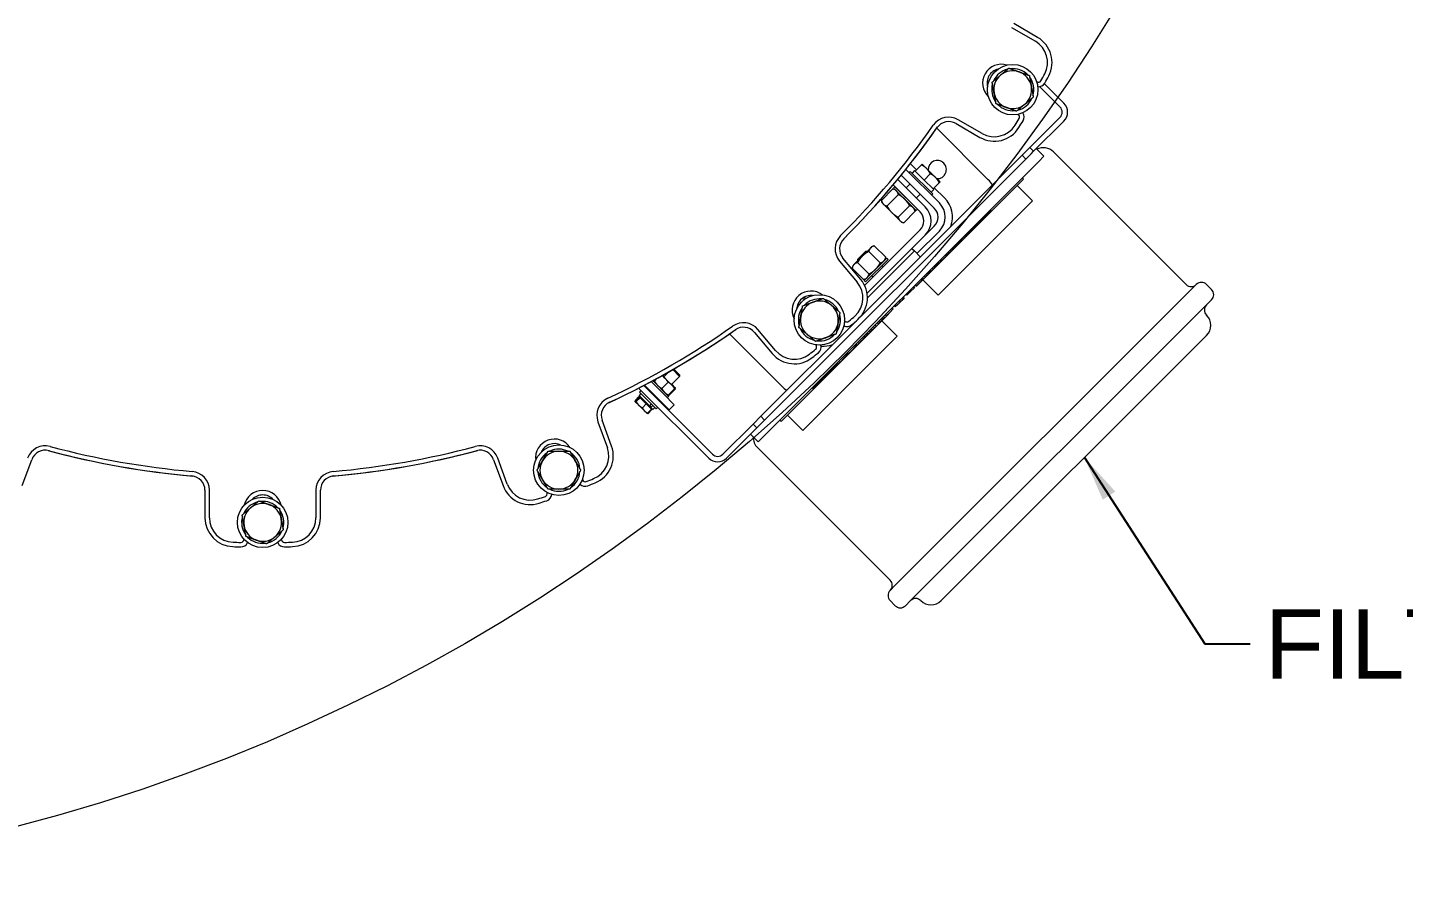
# Model space of a CAD drawing. Header units: inches. Extents: x 20 to 536, y 8 to 344.
# Drawn here: x 103.03 to 150.71, y 211.2 to 240.91 of the extents above; entities that cross this region are included whole.
import ezdxf

# ---------------------------------------------------------------- set-up
doc = ezdxf.new("R2010")
doc.units = ezdxf.units.IN
doc.header["$LTSCALE"] = 16
doc.header["$MEASUREMENT"] = 0
doc.layers.add('Symbol', color=7, linetype='Continuous', lineweight=25)
doc.layers.add('Visible', color=7, linetype='Continuous', lineweight=18)
doc.styles.add('Standard D-E', font='arial.ttf')
doc.dimstyles.new('in [mm] D-E NeptuneBenson$7', dxfattribs={"dimscale": 16, "dimtxt": 0.15, "dimasz": 0.098425, "dimexe": 0.125, "dimexo": 0.063, "dimgap": 0.031496, "dimtad": 0, "dimtih": 1, "dimtoh": 1, "dimdec": 4, "dimrnd": 1e-08, "dimzin": 3, "dimdsep": 46, "dimlunit": 5, "dimtxsty": 'Standard D-E', "dimcen": 0.09, "dimdle": 0.393701, "dimclrd": 256, "dimclre": 256, "dimclrt": 256, "dimadec": 1, "dimazin": 1, "dimtfac": 1, "dimtofl": 0, "dimtmove": 0, "dimatfit": 3, "dimfxl": 1, "dimfrac": 1, "dimtolj": 1, "dimtzin": 4, "dimlwd": -1, "dimlwe": -1, "dimarcsym": 0})

msp = doc.modelspace()

# ---------------------------------------------------------------- linework, layer by layer
at = {"layer": 'Visible', "linetype": 'Continuous', "lineweight": 18}
for p, q in [((137.126067, 240.912123), (137.954171, 240.434016)), ((138.031671, 240.56825), (137.203567, 241.046357)), ((138.015236, 239.024667), (137.998514, 239.034321)), ((138.103227, 238.86024), (138.809074, 238.154393)), ((138.266516, 238.962116), (138.941657, 238.286975)), ((137.343514, 237.899828), (137.360236, 237.890173)), ((134.534542, 237.420196), (136.322479, 235.632259)), ((135.203567, 237.582255), (136.031671, 237.104149)), ((136.109171, 237.238383), (135.281067, 237.716489)), ((138.809074, 237.800839), (137.760184, 236.751949)), ((138.941657, 237.668257), (137.892766, 236.619366)), ((137.491483, 236.483248), (131.881632, 230.873398)), ((137.491483, 236.483248), (137.760184, 236.751949)), ((137.624066, 236.350666), (137.491483, 236.483248)), ((137.624066, 236.350666), (137.807913, 236.534514)), ((137.760184, 236.751949), (137.892766, 236.619366)), ((137.807913, 236.534514), (137.892766, 236.619366)), ((138.249855, 236.446125), (137.98469, 236.71129)), ((128.527137, 226.723407), (138.073078, 236.269349)), ((137.624066, 236.350666), (128.573099, 227.299699)), ((134.627836, 234.82857), (133.465921, 235.990485)), ((133.832902, 235.977057), (133.621985, 236.187975)), ((133.789056, 235.933211), (134.004493, 236.148648)), ((134.186803, 236.0216), (134.032124, 236.176279)), ((134.496163, 235.71224), (134.186803, 236.0216)), ((138.249855, 236.446125), (138.073078, 236.269349)), ((134.138726, 234.693013), (133.186323, 235.645416)), ((134.451059, 234.651793), (133.308276, 235.794577)), ((133.620283, 235.925208), (133.575741, 235.880665)), ((134.399771, 235.14572), (133.620283, 235.925208)), ((133.768586, 235.953681), (133.680197, 235.865293)), ((133.768586, 235.953681), (133.789056, 235.933211)), ((133.836325, 235.885942), (133.789056, 235.933211)), ((137.542724, 235.650605), (133.830413, 231.938295)), ((133.836325, 235.885942), (134.051146, 235.671121)), ((134.098415, 235.623852), (134.051146, 235.671121)), ((134.098415, 235.623852), (134.313852, 235.839289)), ((134.145684, 235.576583), (134.098415, 235.623852)), ((134.145684, 235.576583), (134.360506, 235.361762)), ((134.407774, 235.314493), (134.623211, 235.52993)), ((134.650842, 235.557561), (134.496163, 235.71224)), ((137.498529, 235.6948), (137.542724, 235.650605)), ((132.619159, 234.916088), (133.016041, 235.31297)), ((132.812032, 234.723215), (133.208914, 235.120097)), ((133.097558, 235.291128), (133.016041, 235.31297)), ((133.025897, 235.452289), (133.961949, 234.516237)), ((133.086423, 235.391347), (133.041881, 235.346805)), ((133.821368, 234.567318), (133.041881, 235.346805)), ((133.865911, 234.61186), (133.086423, 235.391347)), ((133.299598, 235.178588), (133.29939, 235.17838)), ((133.611931, 235.490921), (133.476374, 235.355365)), ((133.965485, 235.137368), (133.829928, 235.001811)), ((134.431711, 235.290556), (134.343322, 235.202168)), ((134.399771, 235.14572), (134.355228, 235.101178)), ((134.407774, 235.314493), (134.360506, 235.361762)), ((134.407774, 235.314493), (134.431711, 235.290556)), ((134.804613, 235.005347), (134.451621, 235.358339)), ((137.321753, 235.429635), (137.852083, 234.899304)), ((132.641001, 234.83457), (132.619159, 234.916088)), ((132.641001, 234.83457), (132.685758, 234.789814)), ((132.685758, 234.789814), (132.975067, 234.500504)), ((133.197778, 234.337469), (133.59466, 234.734351)), ((133.653151, 234.825035), (133.652943, 234.824827)), ((133.765691, 234.622995), (133.787533, 234.541477)), ((133.865911, 234.61186), (133.821368, 234.567318)), ((137.852083, 234.899304), (134.581714, 231.628936)), ((135.547562, 233.726155), (136.402514, 234.581106)), ((136.42903, 234.55459), (136.242501, 234.36806)), ((136.393675, 234.589945), (136.402514, 234.581106)), ((136.402514, 234.581106), (136.42903, 234.55459)), ((132.975067, 234.500504), (133.264377, 234.211194)), ((133.264377, 234.211194), (133.309134, 234.166438)), ((133.309134, 234.166438), (133.390651, 234.144595)), ((133.390651, 234.144595), (133.787533, 234.541477)), ((136.006275, 234.131834), (135.856693, 233.982252)), ((135.979758, 234.158351), (136.006275, 234.131834)), ((136.010884, 234.189477), (136.037401, 234.16296)), ((136.105556, 234.231115), (136.037401, 234.16296)), ((136.079039, 234.257632), (136.105556, 234.231115)), ((136.176222, 234.301781), (136.105556, 234.231115)), ((136.149705, 234.328298), (136.176222, 234.301781)), ((136.226979, 234.352539), (136.176222, 234.301781)), ((136.200463, 234.379055), (136.226979, 234.352539)), ((136.215984, 234.394577), (136.242501, 234.36806)), ((133.961949, 233.893983), (132.036868, 231.968902)), ((132.12129, 231.69977), (134.138726, 233.717206)), ((133.85019, 233.075116), (134.627836, 233.852763)), ((134.138726, 233.717206), (134.451059, 234.029539)), ((135.416941, 233.613211), (135.452296, 233.577855)), ((135.493692, 233.619251), (135.452296, 233.577855)), ((135.458336, 233.654607), (135.493692, 233.619251)), ((135.535775, 233.661334), (135.493692, 233.619251)), ((135.500419, 233.696689), (135.535775, 233.661334)), ((135.574079, 233.699638), (135.535775, 233.661334)), ((135.538723, 233.734993), (135.574079, 233.699638)), ((135.618314, 233.743874), (135.574079, 233.699638)), ((135.591798, 233.77039), (135.618314, 233.743874)), ((135.608575, 233.787168), (135.635091, 233.760651)), ((135.690692, 233.816251), (135.635091, 233.760651)), ((135.664175, 233.842768), (135.690692, 233.816251)), ((135.727818, 233.853378), (135.690692, 233.816251)), ((135.764945, 233.890504), (135.727818, 233.853378)), ((135.738428, 233.917021), (135.764945, 233.890504)), ((135.820545, 233.946104), (135.764945, 233.890504)), ((135.794028, 233.972621), (135.820545, 233.946104)), ((135.830176, 234.008769), (135.856693, 233.982252)), ((131.786742, 232.867128), (132.075524, 233.15591)), ((132.246851, 233.274421), (131.957541, 232.985111)), ((132.075524, 233.15591), (132.128338, 233.155908)), ((132.180252, 233.148147), (132.577134, 232.751265)), ((132.291607, 233.319177), (132.246851, 233.274421)), ((132.291607, 233.319177), (132.373125, 233.34102)), ((132.373125, 233.34102), (132.770007, 232.944138)), ((133.762529, 233.164233), (133.585857, 232.98756)), ((133.674141, 233.252621), (133.762529, 233.164233)), ((133.761801, 233.163505), (133.96677, 232.958536)), ((134.899912, 233.078504), (134.947872, 233.126464)), ((134.939033, 233.135303), (134.974388, 233.099948)), ((135.032717, 233.158277), (134.974388, 233.099948)), ((134.997362, 233.193632), (135.032717, 233.158277)), ((135.098561, 233.224121), (135.032717, 233.158277)), ((135.189097, 233.314656), (135.098561, 233.224121)), ((135.153741, 233.350012), (135.189097, 233.314656)), ((135.16258, 233.341173), (135.211066, 233.389659)), ((135.237583, 233.363142), (135.189097, 233.314656)), ((135.202227, 233.398497), (135.237583, 233.363142)), ((135.373794, 233.499353), (135.237583, 233.363142)), ((135.338438, 233.534709), (135.373794, 233.499353)), ((135.347277, 233.52587), (135.387304, 233.565896)), ((135.41382, 233.53938), (135.373794, 233.499353)), ((135.378465, 233.574735), (135.41382, 233.53938)), ((135.452296, 233.577855), (135.41382, 233.53938)), ((131.167123, 232.813682), (131.781765, 232.081181)), ((131.900502, 232.180813), (131.28586, 232.913314)), ((131.623475, 232.651045), (131.601632, 232.569527)), ((131.668231, 232.695801), (131.623475, 232.651045)), ((131.957541, 232.985111), (131.668231, 232.695801)), ((131.786742, 232.867128), (131.786744, 232.814314)), ((131.794505, 232.7624), (132.191387, 232.365518)), ((132.024354, 232.13881), (132.803842, 232.918298)), ((132.068896, 232.094268), (132.848384, 232.873756)), ((133.585857, 232.98756), (132.134456, 231.536159)), ((132.682086, 232.614119), (132.635417, 232.660788)), ((132.748164, 232.86262), (132.770007, 232.944138)), ((132.848384, 232.873756), (132.803842, 232.918298)), ((134.613267, 232.738827), (134.507702, 232.633262)), ((134.577912, 232.774182), (134.613267, 232.738827)), ((134.5865, 232.782771), (134.621856, 232.747415)), ((134.621856, 232.747415), (134.613268, 232.738828)), ((134.632868, 232.829138), (134.668223, 232.793783)), ((134.790965, 232.916525), (134.668223, 232.793783)), ((134.913707, 233.039266), (134.790965, 232.916525)), ((134.878351, 233.074622), (134.913707, 233.039266)), ((134.891073, 233.087343), (134.899912, 233.078504)), ((134.922869, 233.101462), (134.949386, 233.074945)), ((134.974388, 233.099948), (134.949386, 233.074945)), ((131.601632, 232.569527), (131.998514, 232.172645)), ((132.080032, 232.194488), (131.998514, 232.172645)), ((132.328532, 232.260566), (132.281863, 232.307235)), ((134.069644, 232.195204), (133.946903, 232.072462)), ((134.034289, 232.230559), (134.069644, 232.195204)), ((134.094971, 232.291241), (134.130326, 232.255885)), ((134.188655, 232.314215), (134.130326, 232.255885)), ((134.1533, 232.34957), (134.188655, 232.314215)), ((134.254499, 232.380059), (134.188655, 232.314215)), ((134.345034, 232.470594), (134.254499, 232.380059)), ((134.309679, 232.505949), (134.345034, 232.470594)), ((134.367498, 232.563768), (134.402853, 232.528413)), ((134.373581, 232.569851), (134.408936, 232.534496)), ((134.408936, 232.534496), (134.402853, 232.528413)), ((134.507702, 232.633262), (134.408936, 232.534496)), ((132.068896, 232.094268), (132.024354, 232.13881)), ((133.629287, 231.754846), (133.501535, 231.627095)), ((133.75346, 231.879019), (133.629287, 231.754846)), ((133.718105, 231.914375), (133.75346, 231.879019)), ((133.734566, 231.930836), (133.769921, 231.89548)), ((133.769921, 231.89548), (133.753462, 231.879021)), ((133.786219, 231.982489), (133.830413, 231.938295)), ((133.788806, 231.985076), (133.824161, 231.949721)), ((133.946903, 232.072462), (133.824161, 231.949721)), ((134.051384, 232.159266), (134.581714, 231.628936)), ((129.725373, 231.328192), (129.763387, 231.290177)), ((129.938168, 231.468949), (129.884117, 231.523001)), ((129.884356, 231.523177), (129.938404, 231.469129)), ((129.938743, 231.557874), (129.990543, 231.506075)), ((133.061249, 231.257519), (133.096604, 231.222164)), ((133.187498, 231.313057), (133.096604, 231.222164)), ((133.252268, 231.377828), (133.187498, 231.313057)), ((133.216913, 231.413183), (133.252268, 231.377828)), ((133.2902, 231.41576), (133.252268, 231.377828)), ((133.254845, 231.451115), (133.2902, 231.41576)), ((133.320975, 231.446534), (133.2902, 231.41576)), ((133.318899, 231.51517), (133.354255, 231.479814)), ((133.354255, 231.479814), (133.320975, 231.446534)), ((133.323909, 231.520179), (133.359265, 231.484824)), ((133.359265, 231.484824), (133.354255, 231.479814)), ((133.412942, 231.538501), (133.359265, 231.484824)), ((133.377586, 231.573857), (133.412942, 231.538501)), ((133.46618, 231.66245), (133.501535, 231.627095)), ((131.798949, 230.790714), (128.440516, 227.432282)), ((132.858191, 230.966073), (129.14588, 227.253762)), ((131.357121, 230.73594), (131.34471, 230.750731)), ((132.635644, 230.761204), (132.5698, 230.69536)), ((132.72618, 230.851739), (132.635644, 230.761204)), ((132.63722, 230.745102), (133.16755, 230.214772)), ((132.690824, 230.887095), (132.72618, 230.851739)), ((132.75079, 230.94706), (132.786145, 230.911705)), ((132.908887, 231.034447), (132.786145, 230.911705)), ((132.849352, 230.974911), (132.858191, 230.966073)), ((133.031629, 231.157188), (132.908887, 231.034447)), ((132.996274, 231.192544), (133.031629, 231.157188)), ((129.166559, 228.476338), (127.352673, 230.290224)), ((128.221682, 230.342164), (128.836324, 229.609662)), ((128.955061, 229.709294), (128.340419, 230.441796)), ((131.312354, 230.53728), (131.339135, 230.564062)), ((132.094598, 230.290868), (132.129953, 230.255513)), ((132.170032, 230.295592), (132.129953, 230.255513)), ((132.134677, 230.330947), (132.170032, 230.295592)), ((132.140045, 230.336315), (132.1754, 230.300959)), ((132.1754, 230.300959), (132.170032, 230.295592)), ((132.184623, 230.380893), (132.219978, 230.345538)), ((132.279023, 230.404583), (132.219978, 230.345538)), ((132.243668, 230.439938), (132.279023, 230.404583)), ((132.316597, 230.442157), (132.279023, 230.404583)), ((132.376715, 230.502275), (132.316597, 230.442157)), ((132.34136, 230.53763), (132.376715, 230.502275)), ((132.435045, 230.560604), (132.376715, 230.502275)), ((132.399689, 230.595959), (132.435045, 230.560604)), ((132.476116, 230.672386), (132.511471, 230.637031)), ((132.5698, 230.69536), (132.511471, 230.637031)), ((132.534445, 230.730715), (132.5698, 230.69536)), ((133.16755, 230.214772), (129.897181, 226.944403)), ((130.341192, 229.90868), (130.353603, 229.893888)), ((131.714082, 229.839641), (131.59134, 229.7169)), ((131.678727, 229.874997), (131.714082, 229.839641)), ((131.687565, 229.866158), (131.717981, 229.896574)), ((131.709142, 229.905412), (131.717981, 229.896574)), ((131.744498, 229.870057), (131.714082, 229.839641)), ((131.717981, 229.896574), (131.744498, 229.870057)), ((131.739408, 229.935678), (131.774763, 229.900323)), ((131.833092, 229.958652), (131.774763, 229.900323)), ((131.797737, 229.994007), (131.833092, 229.958652)), ((131.895716, 230.021275), (131.833092, 229.958652)), ((132.004501, 230.130061), (131.895716, 230.021275)), ((131.969146, 230.165416), (132.004501, 230.130061)), ((132.005852, 230.202122), (132.041207, 230.166767)), ((132.035911, 230.232181), (132.071266, 230.196826)), ((132.071266, 230.196826), (132.041207, 230.166767)), ((132.129953, 230.255513), (132.071266, 230.196826)), ((131.141392, 229.337662), (131.176748, 229.302307)), ((131.343147, 229.468706), (131.176748, 229.302307)), ((131.307791, 229.504062), (131.343147, 229.468706)), ((131.40076, 229.52632), (131.343147, 229.468706)), ((131.365405, 229.561675), (131.40076, 229.52632)), ((131.374244, 229.552836), (131.442082, 229.620675)), ((131.397017, 229.57561), (131.423534, 229.549093)), ((131.423534, 229.549093), (131.40076, 229.52632)), ((131.468598, 229.594158), (131.423534, 229.549093)), ((131.433243, 229.629513), (131.468598, 229.594158)), ((131.59134, 229.7169), (131.468598, 229.594158)), ((125.119093, 228.758454), (125.028984, 228.848564)), ((125.090951, 228.805278), (125.040989, 228.85524)), ((125.08161, 228.795937), (125.269386, 228.983713)), ((125.627961, 228.811957), (125.388247, 229.051671)), ((125.422658, 229.071487), (125.627964, 228.866181)), ((125.627964, 228.866181), (125.627961, 228.811957)), ((130.215379, 228.393972), (131.092975, 229.271568)), ((130.776569, 228.902128), (130.628421, 228.753981)), ((130.750052, 228.928645), (130.776569, 228.902128)), ((130.769699, 228.948292), (130.796216, 228.921775)), ((130.851816, 228.977376), (130.796216, 228.921775)), ((130.825299, 229.003892), (130.851816, 228.977376)), ((130.943825, 229.069385), (130.851816, 228.977376)), ((130.917309, 229.095901), (130.943825, 229.069385)), ((130.931575, 229.110168), (130.958092, 229.083651)), ((131.013692, 229.139251), (130.958092, 229.083651)), ((130.987175, 229.165768), (131.013692, 229.139251)), ((131.050818, 229.176378), (131.013692, 229.139251)), ((131.087945, 229.213504), (131.050818, 229.176378)), ((131.061428, 229.240021), (131.087945, 229.213504)), ((131.084137, 229.280407), (131.119492, 229.245051)), ((131.119492, 229.245051), (131.087945, 229.213504)), ((131.176748, 229.302307), (131.119492, 229.245051)), ((124.231315, 228.387583), (124.208835, 228.410062)), ((126.636789, 225.982108), (124.231315, 228.387583)), ((126.769372, 226.114691), (124.383489, 228.500573)), ((124.913114, 228.008722), (124.408288, 228.513549)), ((124.639409, 228.63598), (125.089891, 228.185499)), ((124.700856, 228.668989), (125.247427, 228.122418)), ((124.716126, 228.655415), (124.709773, 228.67287)), ((124.717097, 228.652748), (124.716126, 228.655415)), ((124.854495, 228.752375), (124.75353, 228.65141)), ((125.230806, 228.611647), (125.012049, 228.392891)), ((125.360532, 228.517015), (125.119093, 228.758454)), ((125.455165, 228.387288), (125.236408, 228.168531)), ((125.47218, 228.370273), (125.253423, 228.151516)), ((125.346775, 228.530772), (125.627961, 228.811957)), ((125.365073, 228.531157), (125.356116, 228.540113)), ((125.457438, 228.42011), (125.360532, 228.517015)), ((125.466779, 228.429451), (125.365073, 228.531157)), ((125.457438, 228.42011), (125.458409, 228.417442)), ((125.458409, 228.417442), (125.464761, 228.399988)), ((125.466779, 228.429451), (125.467397, 228.427751)), ((130.20654, 228.40281), (130.215379, 228.393972)), ((130.229369, 228.407961), (130.255885, 228.381445)), ((130.374977, 228.500537), (130.255885, 228.381445)), ((130.348461, 228.527053), (130.374977, 228.500537)), ((130.376358, 228.554951), (130.402875, 228.528434)), ((130.47103, 228.596589), (130.402875, 228.528434)), ((130.444513, 228.623106), (130.47103, 228.596589)), ((130.541696, 228.667255), (130.47103, 228.596589)), ((130.515179, 228.693772), (130.541696, 228.667255)), ((130.592453, 228.718013), (130.541696, 228.667255)), ((130.565937, 228.744529), (130.592453, 228.718013)), ((130.601905, 228.780497), (130.628421, 228.753981)), ((124.219078, 228.118386), (124.082675, 227.981983)), ((124.090677, 227.940204), (124.086567, 227.955542)), ((124.091305, 227.93786), (124.090677, 227.940204)), ((124.091305, 227.93786), (124.09278, 227.936385)), ((124.09278, 227.936385), (124.212318, 227.816846)), ((124.232977, 228.104486), (124.096575, 227.968084)), ((124.260881, 228.076583), (124.124478, 227.94018)), ((124.219078, 228.118386), (124.232977, 228.104486)), ((124.287883, 228.217877), (124.221415, 228.151409)), ((124.578534, 227.794291), (124.221415, 228.151409)), ((124.232977, 228.104486), (124.246929, 228.090535)), ((124.241214, 228.264546), (124.297783, 228.321115)), ((124.241214, 228.264546), (124.815385, 227.690376)), ((124.245454, 228.092009), (124.263134, 228.10969)), ((124.246929, 228.090535), (124.260881, 228.076583)), ((124.260881, 228.076583), (124.366468, 227.970996)), ((124.366468, 227.970996), (124.472055, 227.865409)), ((124.584868, 228.299195), (124.603755, 228.318082)), ((124.850033, 228.03403), (124.86892, 228.052916)), ((125.266667, 227.655169), (124.913114, 228.008722)), ((125.089891, 228.185499), (125.443444, 227.831946)), ((125.200199, 228.07519), (125.247427, 228.122418)), ((125.203586, 228.166258), (125.206254, 228.165288)), ((125.206254, 228.165288), (125.223708, 228.158935)), ((125.232415, 228.156112), (125.256768, 228.131759)), ((125.247427, 228.122418), (125.256768, 228.131759)), ((124.212318, 227.816846), (124.409541, 227.619624)), ((124.472055, 227.865409), (124.335652, 227.729006)), ((124.409541, 227.619624), (124.488699, 227.540466)), ((124.472055, 227.865409), (124.56369, 227.773774)), ((124.488699, 227.540466), (124.491043, 227.539838)), ((124.491043, 227.539838), (124.50638, 227.535728)), ((124.655325, 227.682139), (124.518922, 227.545736)), ((124.669224, 227.668239), (124.532822, 227.531837)), ((124.56369, 227.773774), (124.655325, 227.682139)), ((124.645002, 227.860759), (124.578534, 227.794291)), ((124.606233, 227.766591), (124.578534, 227.794291)), ((124.606233, 227.766591), (124.631627, 227.741197)), ((124.698095, 227.807665), (124.631627, 227.741197)), ((124.702248, 227.670577), (124.631627, 227.741197)), ((124.642848, 227.694615), (124.660528, 227.712296)), ((124.655325, 227.682139), (124.669224, 227.668239)), ((124.768716, 227.737045), (124.702248, 227.670577)), ((124.815385, 227.690376), (124.871953, 227.746944)), ((125.266667, 227.655169), (125.443444, 227.831946)), ((128.171816, 227.163581), (128.440516, 227.432282)), ((128.440516, 227.432282), (128.573099, 227.299699)), ((129.366851, 227.474733), (129.897181, 226.944403)), ((122.797718, 227.241716), (123.124762, 226.34317)), ((123.270415, 226.396183), (122.943371, 227.294729)), ((128.171816, 227.163581), (127.122925, 226.114691)), ((128.304398, 227.030999), (127.255508, 225.982108)), ((128.304398, 227.030999), (128.171816, 227.163581)), ((128.304398, 227.030999), (128.573099, 227.299699)), ((129.101686, 227.297956), (129.14588, 227.253762)), ((128.085195, 226.811795), (128.35036, 226.54663)), ((128.527137, 226.723407), (128.35036, 226.54663)), ((119.657297, 225.081116), (119.330252, 225.979662)), ((102.853007, 225.028102), (103.180051, 225.926649)), ((119.1846, 225.926649), (119.511644, 225.028102)), ((122.265628, 225.224294), (122.259024, 225.242438)), ((109.182326, 224.868286), (109.182326, 223.912073)), ((109.337326, 223.912073), (109.337326, 224.868286)), ((113.027326, 224.868286), (113.027326, 223.912073)), ((113.182326, 223.912073), (113.182326, 224.868286)), ((121.028027, 224.794392), (121.034631, 224.776247)), ((110.527326, 223.173823), (110.527326, 223.154514)), ((111.837326, 223.154514), (111.837326, 223.173823))]:
    msp.add_line(p, q, dxfattribs=at)
at = {"layer": 'Visible'}
for p, q in [((136.507844, 239.066372), (136.514544, 239.063948)), ((143.174956, 232.002062), (138.578762, 236.598256)), ((143.351733, 231.825285), (133.098685, 221.572237)), ((143.351733, 231.825285), (143.52851, 232.002062)), ((144.05884, 231.825285), (143.882063, 232.002062)), ((129.9549, 231.290688), (129.960367, 231.286119)), ((133.629015, 221.041907), (143.882063, 231.294955)), ((144.05884, 231.471732), (143.882063, 231.294955)), ((134.689675, 221.041907), (143.882063, 230.234295)), ((121.137706, 226.225174), (121.141281, 226.219011)), ((128.325714, 226.345207), (132.921908, 221.749013)), ((111.119747, 224.480806), (111.120998, 224.473792)), ((132.921908, 221.39546), (133.098685, 221.572237)), ((132.921908, 221.041907), (133.098685, 220.86513)), ((133.629015, 221.041907), (133.452238, 220.86513))]:
    msp.add_line(p, q, dxfattribs=at)
at = {"layer": 'Visible', "linetype": 'Continuous', "lineweight": 18}
msp.add_circle((86.823753, 274.199595), 63, dxfattribs=at)
at = {"layer": 'Visible'}
for centre in [(137.16857, 238.757161), (130.470023, 230.774143), (121.445095, 225.563599), (111.182326, 223.753996)]:
    msp.add_circle(centre, 0.875, dxfattribs=at)
at = {"layer": 'Visible', "linetype": 'Continuous', "lineweight": 18}
for centre, radius, start, end in [((137.531671, 239.702225), 0.845, 331.9188512, 60), ((137.531671, 239.702225), 1, 331.9188512, 60), ((136.777706, 238.982826), 0.655, 72.9900506, 227.0099494), ((136.777706, 238.982826), 0.5, 103.7192044, 196.2807956), ((138.062736, 239.106939), 0.095, 240, 331.4037607), ((138.062736, 239.106939), 0.25, 264.2565302, 331.4037607), ((111.182326, 253.760326), 30.71, 331.4037607, 331.9188512), ((111.182326, 253.760326), 30.865, 331.4037607, 331.9188512), ((137.312736, 237.807901), 0.095, 328.5962393, 60), ((137.312736, 237.807901), 0.25, 328.5962393, 35.7434698), ((138.632297, 237.977616), 0.25, 315, 45), ((138.632297, 237.977616), 0.4375, 315, 45), ((111.182326, 253.760326), 28.345, 314.9454297, 325.0545703), ((111.182326, 253.760326), 28.501331, 314.872782, 325.127218), ((111.182326, 253.760326), 28.5, 314.9454297, 325.0545703), ((134.953567, 237.149242), 0.655, 60, 145.0545703), ((134.953567, 237.149242), 0.5, 60, 145.0545703), ((136.531671, 237.970174), 1, 240, 328.0811488), ((136.531671, 237.970174), 0.845, 240, 328.0811488), ((111.182326, 253.760326), 30.71, 328.0811488, 328.5962393), ((111.182326, 253.760326), 30.865, 328.0811488, 328.5962393), ((134.554712, 235.985812), 0.315, 266.7944753, 183.2055247), ((135.615372, 234.925152), 1, 32.0047679, 45), ((133.650822, 234.20511), 0.69, 315, 45), ((134.139932, 234.340666), 0.44, 315, 45), ((134.139932, 234.340666), 0.69, 315, 45), ((134.139932, 234.340666), 0.94, 339.5724539, 45), ((133.650822, 234.20511), 0.44, 315, 45), ((131.668882, 233.234708), 0.655, 134.9454297, 220), ((131.668882, 233.234708), 0.5, 134.9454297, 220), ((131.134457, 231.538025), 1, 311.9188512, 40), ((130.179913, 231.119883), 0.655, 52.9900506, 207.0099494), ((131.134457, 231.538025), 0.845, 311.9188512, 40), ((130.179913, 231.119883), 0.5, 83.7192044, 176.2807956), ((131.429896, 230.797005), 0.095, 220, 311.4037607), ((111.182326, 253.760326), 30.71, 311.4037607, 311.9188512), ((111.182326, 253.760326), 30.865, 311.4037607, 311.9188512), ((111.182326, 253.760326), 28.345, 294.9454297, 305.0545703), ((111.182326, 253.760326), 28.501331, 294.872782, 305.127218), ((111.182326, 253.760326), 28.5, 294.9454297, 305.0545703), ((127.83866, 230.02077), 0.655, 40, 125.0545703), ((127.83866, 230.02077), 0.5, 40, 125.0545703), ((131.429896, 230.797005), 0.25, 244.2565302, 311.4037607), ((130.280829, 229.832823), 0.095, 308.5962393, 40), ((130.280829, 229.832823), 0.25, 308.5962393, 15.7434698), ((130.601985, 230.802719), 0.94, 265.5268755, 290.4275461), ((129.602369, 230.25245), 1, 220, 308.0811488), ((129.602369, 230.25245), 0.845, 220, 308.0811488), ((111.182326, 253.760326), 30.71, 308.0811488, 308.5962393), ((111.182326, 253.760326), 30.865, 308.0811488, 308.5962393), ((129.873665, 229.183445), 1, 225, 237.9952321), ((123.413217, 227.465739), 0.655, 114.9454297, 200), ((123.413217, 227.465739), 0.5, 114.9454297, 200), ((121.290731, 225.987711), 0.655, 32.9900506, 187.0099494), ((121.290731, 225.987711), 0.5, 63.7192044, 156.2807956), ((103.649897, 225.755639), 0.655, 74.9454297, 160), ((103.649897, 225.755639), 0.5, 74.9454297, 160), ((111.182326, 253.760326), 28.501331, 254.872782, 265.127218), ((111.182326, 253.760326), 28.5, 254.9454297, 265.0545703), ((111.182326, 253.760326), 28.345, 254.9454297, 265.0545703), ((111.182326, 253.760326), 28.501331, 274.872782, 285.127218), ((111.182326, 253.760326), 28.345, 274.9454297, 285.0545703), ((111.182326, 253.760326), 28.5, 274.9454297, 285.0545703), ((118.714754, 225.755639), 0.655, 20, 105.0545703), ((118.714754, 225.755639), 0.5, 20, 105.0545703), ((122.330722, 226.054163), 0.845, 291.9188512, 20), ((122.330722, 226.054163), 1, 291.9188512, 20), ((126.946149, 226.291467), 0.4375, 225, 315), ((126.946149, 226.291467), 0.25, 225, 315), ((108.682326, 224.868286), 0.655, 0, 85.0545703), ((113.682326, 224.868286), 0.655, 94.9454297, 180), ((108.682326, 224.868286), 0.5, 0, 85.0545703), ((113.682326, 224.868286), 0.5, 94.9454297, 180), ((120.451337, 225.370123), 1, 200, 288.0811488), ((120.451337, 225.370123), 0.845, 200, 288.0811488), ((122.354899, 225.256786), 0.25, 224.2565302, 291.4037607), ((122.354899, 225.256786), 0.095, 200, 291.4037607), ((111.182326, 253.760326), 30.71, 291.4037607, 291.9188512), ((111.182326, 253.760326), 30.865, 291.4037607, 291.9188512), ((111.182326, 224.205326), 0.655, 12.9900506, 167.0099494), ((111.182326, 224.205326), 0.5, 43.7192044, 136.2807956), ((111.182326, 253.760326), 30.71, 288.0811488, 288.5962393), ((120.94536, 224.743755), 0.095, 288.5962393, 20), ((120.94536, 224.743755), 0.25, 288.5962393, 355.7434698), ((111.182326, 253.760326), 30.865, 288.0811488, 288.5962393), ((110.182326, 223.912073), 1, 180, 268.0811488), ((110.182326, 223.912073), 0.845, 180, 268.0811488), ((112.182326, 223.912073), 0.845, 271.9188512, 0), ((112.182326, 223.912073), 1, 271.9188512, 0), ((110.432326, 223.154514), 0.095, 268.5962393, 0), ((111.932326, 223.154514), 0.095, 180, 271.4037607), ((111.182326, 253.760326), 30.865, 268.0811488, 268.5962393), ((111.182326, 253.760326), 30.71, 268.0811488, 268.5962393), ((110.432326, 223.154514), 0.25, 268.5962393, 335.7434698), ((111.932326, 223.154514), 0.25, 204.2565302, 271.4037607), ((111.182326, 253.760326), 30.71, 271.4037607, 271.9188512), ((111.182326, 253.760326), 30.865, 271.4037607, 271.9188512)]:
    msp.add_arc(centre, radius, start, end, dxfattribs=at)
at = {"layer": 'Visible'}
for centre, radius, start, end in [((137.16857, 238.757161), 0.7295, 104.1702714, 154.9210559), ((137.16857, 238.757161), 0.656, 70.1111301, 130.1111301), ((137.16857, 238.757161), 0.7295, 44.1702714, 96.0519887), ((137.16857, 238.757161), 0.656, 10.1111301, 70.1111301), ((137.16857, 238.757161), 0.7295, 164.1702714, 216.0519887), ((137.16857, 238.757161), 0.7295, 154.9210559, 156.0519887), ((137.16857, 238.757161), 0.656, 130.1111301, 190.1111301), ((137.16857, 238.757161), 0.656, 310.1111301, 10.1111301), ((137.16857, 238.757161), 0.7295, 344.1702714, 36.0519887), ((137.16857, 238.757161), 0.656, 190.1111301, 250.1111301), ((137.16857, 238.757161), 0.7295, 284.1702714, 336.0519887), ((137.16857, 238.757161), 0.7295, 224.1702714, 276.0519887), ((137.16857, 238.757161), 0.656, 250.1111301, 310.1111301), ((138.225209, 236.244702), 0.5, 45, 116.3545988), ((143.351733, 232.178838), 0.25, 225, 315), ((143.705286, 231.825285), 0.25, 45, 135), ((143.882063, 231.648508), 0.25, 315, 45), ((130.470023, 230.774143), 0.656, 110.1111301, 170.1111301), ((130.470023, 230.774143), 0.7295, 134.9210559, 136.0519887), ((130.470023, 230.774143), 0.7295, 84.1702714, 134.9210559), ((130.470023, 230.774143), 0.656, 50.1111301, 110.1111301), ((130.470023, 230.774143), 0.7295, 24.1702714, 76.0519887), ((130.470023, 230.774143), 0.656, 350.1111301, 50.1111301), ((144.05884, 231.118178), 0.25, 135, 225), ((130.470023, 230.774143), 0.7295, 144.1702714, 196.0519887), ((130.470023, 230.774143), 0.656, 170.1111301, 230.1111301), ((130.470023, 230.774143), 0.7295, 324.1702714, 16.0519887), ((143.52851, 230.587848), 0.5, 315, 45), ((130.470023, 230.774143), 0.7295, 204.1702714, 256.0519887), ((130.470023, 230.774143), 0.656, 230.1111301, 290.1111301), ((130.470023, 230.774143), 0.7295, 264.1702714, 316.0519887), ((130.470023, 230.774143), 0.656, 290.1111301, 350.1111301), ((128.679267, 226.698761), 0.5, 177.8662915, 225), ((121.445095, 225.563599), 0.7295, 124.1702714, 176.0519887), ((121.445095, 225.563599), 0.656, 90.1111301, 150.1111301), ((121.445095, 225.563599), 0.7295, 114.9210559, 116.0519887), ((121.445095, 225.563599), 0.7295, 64.1702714, 114.9210559), ((121.445095, 225.563599), 0.656, 30.1111301, 90.1111301), ((121.445095, 225.563599), 0.7295, 4.1702714, 56.0519887), ((121.445095, 225.563599), 0.7295, 184.1702714, 236.0519887), ((121.445095, 225.563599), 0.656, 150.1111301, 210.1111301), ((121.445095, 225.563599), 0.7295, 304.1702714, 356.0519887), ((121.445095, 225.563599), 0.656, 330.1111301, 30.1111301), ((121.445095, 225.563599), 0.656, 210.1111301, 270.1111301), ((121.445095, 225.563599), 0.656, 270.1111301, 330.1111301), ((121.445095, 225.563599), 0.7295, 244.1702714, 296.0519887), ((111.182326, 223.753996), 0.7295, 104.1702714, 156.0519887), ((111.182326, 223.753996), 0.656, 130.1111301, 190.1111301), ((111.182326, 223.753996), 0.656, 70.1111301, 130.1111301), ((111.182326, 223.753996), 0.7295, 94.9210559, 96.0519887), ((111.182326, 223.753996), 0.7295, 44.1702714, 94.9210559), ((111.182326, 223.753996), 0.656, 10.1111301, 70.1111301), ((111.182326, 223.753996), 0.7295, 344.1702714, 36.0519887), ((111.182326, 223.753996), 0.7295, 164.1702714, 216.0519887), ((111.182326, 223.753996), 0.656, 190.1111301, 250.1111301), ((111.182326, 223.753996), 0.656, 310.1111301, 10.1111301), ((111.182326, 223.753996), 0.7295, 224.1702714, 276.0519887), ((111.182326, 223.753996), 0.656, 250.1111301, 310.1111301), ((111.182326, 223.753996), 0.7295, 284.1702714, 336.0519887), ((132.745131, 221.572237), 0.25, 315, 45), ((133.098685, 221.218683), 0.25, 135, 225), ((133.275461, 221.041907), 0.25, 225, 315), ((133.805791, 220.86513), 0.25, 45, 135), ((134.336122, 221.39546), 0.5, 225, 315)]:
    msp.add_arc(centre, radius, start, end, dxfattribs=at)
for points in [[(136.745928, 239.258867), (136.880359, 239.372114), (137.035588, 239.50288)], [(137.035588, 239.50288), (137.226449, 239.433831), (137.391739, 239.374033)], [(137.391739, 239.374033), (137.55703, 239.314235), (137.747891, 239.245186)], [(136.456267, 239.014854), (136.611496, 239.14562), (136.745928, 239.258867)], [(136.522758, 238.641995), (136.4919, 238.81504), (136.456267, 239.014854)], [(137.747891, 239.245186), (137.783523, 239.045372), (137.814382, 238.872327)], [(137.814382, 238.872327), (137.845241, 238.699282), (137.880873, 238.499467)], [(136.58925, 238.269135), (136.553617, 238.46895), (136.522758, 238.641995)], [(137.880873, 238.499467), (137.725645, 238.368701), (137.591213, 238.255454)], [(136.945401, 238.140288), (136.780111, 238.200086), (136.58925, 238.269135)], [(137.301552, 238.011442), (137.110691, 238.08049), (136.945401, 238.140288)], [(137.591213, 238.255454), (137.456781, 238.142208), (137.301552, 238.011442)], [(129.823769, 230.886803), (129.853957, 231.059966), (129.888814, 231.259918)], [(129.888814, 231.259918), (130.079405, 231.329707), (130.244463, 231.390145)], [(130.244463, 231.390145), (130.40952, 231.450584), (130.600112, 231.520373)], [(130.600112, 231.520373), (130.755846, 231.39021), (130.890716, 231.277485)], [(130.890716, 231.277485), (131.025586, 231.164761), (131.181321, 231.034598)], [(129.758725, 230.513689), (129.793582, 230.71364), (129.823769, 230.886803)], [(131.181321, 231.034598), (131.146464, 230.834646), (131.116277, 230.661483)], [(130.04933, 230.270801), (129.91446, 230.383526), (129.758725, 230.513689)], [(130.339935, 230.027914), (130.1842, 230.158077), (130.04933, 230.270801)], [(131.051232, 230.288369), (130.860641, 230.21858), (130.695584, 230.158141)], [(131.116277, 230.661483), (131.08609, 230.48832), (131.051232, 230.288369)], [(130.695584, 230.158141), (130.530526, 230.097703), (130.339935, 230.027914)], [(120.876347, 225.890496), (120.963939, 226.042892), (121.065082, 226.218863)], [(121.065082, 226.218863), (121.268048, 226.219257), (121.443823, 226.219597)], [(121.443823, 226.219597), (121.619597, 226.219938), (121.822564, 226.220332)], [(121.822564, 226.220332), (121.924388, 226.044755), (122.01257, 225.8927)], [(120.687613, 225.562129), (120.788755, 225.738101), (120.876347, 225.890496)], [(120.87762, 225.234497), (120.789437, 225.386552), (120.687613, 225.562129)], [(122.01257, 225.8927), (122.100753, 225.740645), (122.202577, 225.565068)], [(122.202577, 225.565068), (122.101435, 225.389097), (122.013843, 225.236701)], [(121.067626, 224.906865), (120.965802, 225.082443), (120.87762, 225.234497)], [(122.013843, 225.236701), (121.926251, 225.084306), (121.825108, 224.908335)], [(121.446367, 224.9076), (121.270593, 224.907259), (121.067626, 224.906865)], [(121.825108, 224.908335), (121.622142, 224.907941), (121.446367, 224.9076)], [(110.470023, 224.011689), (110.625251, 224.142455), (110.759683, 224.255702)], [(110.759683, 224.255702), (110.894115, 224.368949), (111.049343, 224.499715)], [(111.049343, 224.499715), (111.240204, 224.430666), (111.405495, 224.370868)], [(111.405495, 224.370868), (111.570785, 224.31107), (111.761646, 224.242021)], [(111.761646, 224.242021), (111.797279, 224.042206), (111.828137, 223.869162)], [(110.536514, 223.63883), (110.505655, 223.811874), (110.470023, 224.011689)], [(110.603005, 223.26597), (110.567372, 223.465785), (110.536514, 223.63883)], [(111.828137, 223.869162), (111.858996, 223.696117), (111.894628, 223.496302)], [(110.959156, 223.137123), (110.793866, 223.196921), (110.603005, 223.26597)], [(111.315308, 223.008276), (111.124447, 223.077325), (110.959156, 223.137123)], [(111.604968, 223.252289), (111.470536, 223.139042), (111.315308, 223.008276)], [(111.894628, 223.496302), (111.7394, 223.365536), (111.604968, 223.252289)]]:
    msp.add_rational_spline(points, [1, 1.0379548493, 1], degree=2, dxfattribs=at)
at = {"layer": 'Visible', "linetype": 'Continuous', "lineweight": 18}
for points, weights in [([(134.004493, 236.148648), (134.032124, 236.176279), (134.032124, 236.176279)], [1.01001874936, 1.04314139574, 1]), ([(134.186803, 236.0216), (134.115016, 236.093387), (134.004493, 236.148648)], [1, 1.04314139574, 1.01001874936]), ([(134.313852, 235.839289), (134.258591, 235.949813), (134.186803, 236.0216)], [1.01001874936, 1.04314139574, 1]), ([(134.496163, 235.71224), (134.424376, 235.784027), (134.313852, 235.839289)], [1, 1.04314139574, 1.01001874936]), ([(134.623211, 235.52993), (134.56795, 235.640453), (134.496163, 235.71224)], [1.01001874936, 1.04314139574, 1]), ([(134.650842, 235.557561), (134.650842, 235.557561), (134.623211, 235.52993)], [1, 1.04314139574, 1.01001874936]), ([(133.142315, 235.246371), (133.097558, 235.291128), (133.016041, 235.31297)], [1, 1.0379548493, 1]), ([(133.208914, 235.120097), (133.187071, 235.201615), (133.142315, 235.246371)], [1, 1.0379548493, 1]), ([(133.431625, 234.957061), (133.342112, 235.046574), (133.208914, 235.120097)], [1, 1.0379548493, 1]), ([(132.619159, 234.916088), (132.641001, 234.83457), (132.685758, 234.789814)], [1, 1.0379548493, 1]), ([(132.685758, 234.789814), (132.730514, 234.745058), (132.812032, 234.723215)], [1, 1.0379548493, 1]), ([(132.812032, 234.723215), (132.885555, 234.590017), (132.975067, 234.500504)], [1, 1.0379548493, 1]), ([(133.59466, 234.734351), (133.521137, 234.867549), (133.431625, 234.957061)], [1, 1.0379548493, 1]), ([(133.720934, 234.667752), (133.676178, 234.712508), (133.59466, 234.734351)], [1, 1.0379548493, 1]), ([(133.787533, 234.541477), (133.765691, 234.622995), (133.720934, 234.667752)], [1, 1.0379548493, 1]), ([(132.975067, 234.500504), (133.06458, 234.410992), (133.197778, 234.337469)], [1, 1.0379548493, 1]), ([(133.197778, 234.337469), (133.219621, 234.255951), (133.264377, 234.211194)], [1, 1.0379548493, 1]), ([(133.264377, 234.211194), (133.309134, 234.166438), (133.390651, 234.144595)], [1, 1.0379548493, 1]), ([(132.180252, 233.148147), (132.047054, 233.074624), (131.957541, 232.985111)], [1, 1.0379548493, 1]), ([(132.246851, 233.274421), (132.202094, 233.229664), (132.180252, 233.148147)], [1, 1.0379548493, 1]), ([(132.373125, 233.34102), (132.291607, 233.319177), (132.246851, 233.274421)], [1, 1.0379548493, 1]), ([(131.668231, 232.695801), (131.623475, 232.651045), (131.601632, 232.569527)], [1, 1.0379548493, 1]), ([(131.794505, 232.7624), (131.712987, 232.740558), (131.668231, 232.695801)], [1, 1.0379548493, 1]), ([(131.957541, 232.985111), (131.868028, 232.895598), (131.794505, 232.7624)], [1, 1.0379548493, 1]), ([(132.414098, 232.528554), (132.503611, 232.618067), (132.577134, 232.751265)], [1, 1.0379548493, 1]), ([(132.577134, 232.751265), (132.658651, 232.773107), (132.703408, 232.817864)], [1, 1.0379548493, 1]), ([(132.703408, 232.817864), (132.748164, 232.86262), (132.770007, 232.944138)], [1, 1.0379548493, 1]), ([(131.998514, 232.172645), (132.080032, 232.194488), (132.124788, 232.239244)], [1, 1.0379548493, 1]), ([(132.124788, 232.239244), (132.169544, 232.284), (132.191387, 232.365518)], [1, 1.0379548493, 1]), ([(132.191387, 232.365518), (132.324585, 232.439041), (132.414098, 232.528554)], [1, 1.0379548493, 1]), ([(129.941127, 231.559179), (129.962547, 231.534071), (129.98559, 231.511027)], [1.0142473383, 1.00950299289, 1]), ([(129.98559, 231.511027), (129.988069, 231.508549), (129.990568, 231.506092)], [1, 1.0010134378, 1.00197275572]), ([(125.119093, 228.758454), (125.074539, 228.803008), (125.016956, 228.841882)], [1, 1.02791635313, 1.01476692487]), ([(125.089772, 228.804098), (125.062547, 228.827604), (125.030798, 228.849572)], [1.01464884237, 1.02220001938, 1.01657822876]), ([(124.709494, 228.673645), (124.711971, 228.666695), (124.715064, 228.660652)], [1.01786692366, 1.01977830614, 1.01839983745]), ([(124.717153, 228.677777), (124.712131, 228.657714), (124.718903, 228.650942)], [1.00970234043, 1.0322445725, 1]), ([(124.718903, 228.650942), (124.726829, 228.643015), (124.75353, 228.65141)], [1, 1.0379548493, 1]), ([(124.75353, 228.65141), (124.805252, 228.564592), (124.865242, 228.504603)], [1, 1.0379548493, 1]), ([(124.865242, 228.504603), (124.925232, 228.444613), (125.012049, 228.392891)], [1, 1.0379548493, 1]), ([(125.012049, 228.392891), (125.054618, 228.315226), (125.106681, 228.263164)], [1, 1.0379548493, 1]), ([(125.230806, 228.611647), (125.179083, 228.698465), (125.119093, 228.758454)], [1, 1.0379548493, 1]), ([(125.360532, 228.517015), (125.30847, 228.569078), (125.230806, 228.611647)], [1, 1.0379548493, 1]), ([(125.365073, 228.531157), (125.360597, 228.535633), (125.356, 228.539997)], [1, 1.00309727263, 1.00568904475]), ([(125.455165, 228.387288), (125.412595, 228.464952), (125.360532, 228.517015)], [1, 1.0379548493, 1]), ([(125.437653, 228.439894), (125.404414, 228.491816), (125.365073, 228.531157)], [1.01478570577, 1.02789639484, 1]), ([(125.458409, 228.417442), (125.461755, 228.408249), (125.455165, 228.387288)], [1.01308143419, 1.02955526539, 1]), ([(125.47218, 228.370273), (125.465262, 228.384774), (125.458038, 228.39787)], [1, 1.00796428699, 1.01258618857]), ([(125.467397, 228.427751), (125.469927, 228.420802), (125.463426, 228.403656)], [1.01103262685, 1.02914560552, 1.00596363816]), ([(125.464761, 228.399988), (125.469496, 228.386981), (125.47218, 228.370273)], [1.018070325, 1.01482839882, 1]), ([(124.082675, 227.981983), (124.083912, 227.959584), (124.090215, 227.944888)], [1, 1.02228818252, 1.01839983745]), ([(124.096575, 227.968084), (124.086304, 227.94286), (124.09278, 227.936385)], [1, 1.0379548493, 1]), ([(124.09278, 227.936385), (124.099255, 227.92991), (124.124478, 227.94018)], [1, 1.0379548493, 1]), ([(124.124478, 227.94018), (124.163315, 227.865849), (124.212318, 227.816846)], [1, 1.0379548493, 1]), ([(125.106681, 228.263164), (125.158744, 228.211101), (125.236408, 228.168531)], [1, 1.0379548493, 1]), ([(125.236408, 228.168531), (125.215447, 228.161942), (125.206254, 228.165288)], [1, 1.02955526539, 1.01308143419]), ([(125.253423, 228.151516), (125.236715, 228.1542), (125.223708, 228.158935)], [1, 1.01482839882, 1.018070325]), ([(125.225826, 228.165658), (125.238922, 228.158434), (125.253423, 228.151516)], [1.01258618857, 1.00796428699, 1]), ([(124.212318, 227.816846), (124.261322, 227.767843), (124.335652, 227.729006)], [1, 1.0379548493, 1]), ([(124.335652, 227.729006), (124.367013, 227.662152), (124.409541, 227.619624)], [1, 1.0379548493, 1]), ([(124.409541, 227.619624), (124.452068, 227.577096), (124.518922, 227.545736)], [1, 1.0379548493, 1]), ([(124.518922, 227.545736), (124.499121, 227.537674), (124.491043, 227.539838)], [1, 1.02955526539, 1.01308143419]), ([(124.532822, 227.531837), (124.51781, 227.532666), (124.50638, 227.535728)], [1, 1.01482839882, 1.018070325]), ([(124.50897, 227.54208), (124.520239, 227.536751), (124.532822, 227.531837)], [1.01258618857, 1.00796428699, 1])]:
    msp.add_rational_spline(points, weights, degree=2, dxfattribs=at)

# ---------------------------------------------------------------- texts
at = {"layer": 'Symbol', "insert": (145.904364, 220.738611), "char_height": 2.40000008, "width": 37.26402643, "attachment_point": 1, "style": 'Standard D-E'}
msp.add_mtext('\\fArial|b0|i0;FILTER PROGRAMMER', dxfattribs=at)

# ---------------------------------------------------------------- leaders
at = {"layer": 'Symbol', "annotation_type": 0, "has_hookline": 1, "hookline_direction": 0, "text_width": 36.938064}
msp.add_leader([(139.652077, 226.004308), (143.825623, 219.538611), (145.400427, 219.538611)], dimstyle='in [mm] D-E NeptuneBenson$7', override={"dimtad": 0}, dxfattribs=at)

doc.saveas('drawing.dxf')
